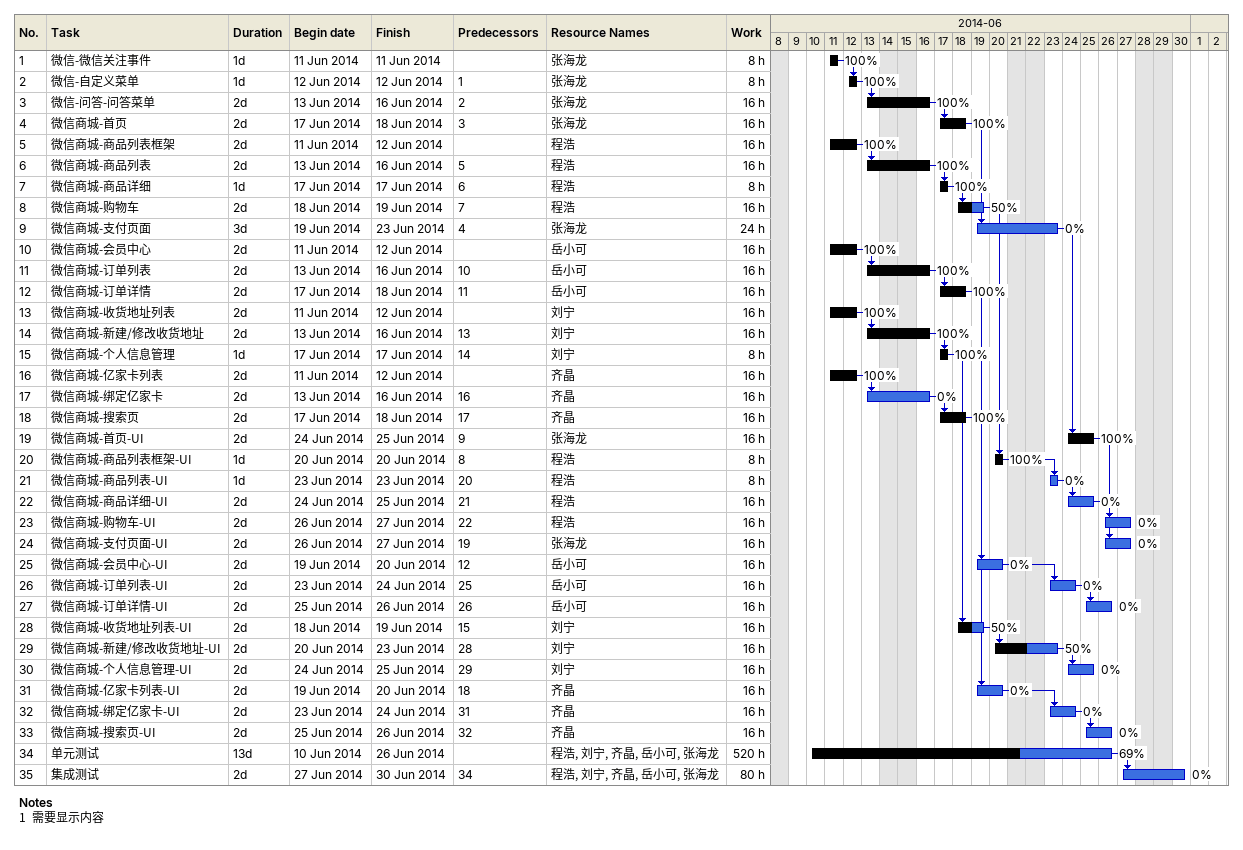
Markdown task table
| ID | Task | Duration | Start | Finish | Predecessors | Resources | % complete | Work (h) |
|---|---|---|---|---|---|---|---|---|
| 1 | 微信-微信关注事件 | 1d | 2014-06-11 | 2014-06-11 |  | 张海龙 | 100 | 8 |
| 2 | 微信-自定义菜单 | 1d | 2014-06-12 | 2014-06-12 | 1 | 张海龙 | 100 | 8 |
| 3 | 微信-问答-问答菜单 | 2d | 2014-06-13 | 2014-06-16 | 2 | 张海龙 | 100 | 16 |
| 4 | 微信商城-首页 | 2d | 2014-06-17 | 2014-06-18 | 3 | 张海龙 | 100 | 16 |
| 5 | 微信商城-商品列表框架 | 2d | 2014-06-11 | 2014-06-12 |  | 程浩 | 100 | 16 |
| 6 | 微信商城-商品列表 | 2d | 2014-06-13 | 2014-06-16 | 5 | 程浩 | 100 | 16 |
| 7 | 微信商城-商品详细 | 1d | 2014-06-17 | 2014-06-17 | 6 | 程浩 | 100 | 8 |
| 8 | 微信商城-购物车 | 2d | 2014-06-18 | 2014-06-19 | 7 | 程浩 | 50 | 16 |
| 9 | 微信商城-支付页面 | 3d | 2014-06-19 | 2014-06-23 | 4 | 张海龙 | 0 | 24 |
| 10 | 微信商城-会员中心 | 2d | 2014-06-11 | 2014-06-12 |  | 岳小可 | 100 | 16 |
| 11 | 微信商城-订单列表 | 2d | 2014-06-13 | 2014-06-16 | 10 | 岳小可 | 100 | 16 |
| 12 | 微信商城-订单详情 | 2d | 2014-06-17 | 2014-06-18 | 11 | 岳小可 | 100 | 16 |
| 13 | 微信商城-收货地址列表 | 2d | 2014-06-11 | 2014-06-12 |  | 刘宁 | 100 | 16 |
| 14 | 微信商城-新建/修改收货地址 | 2d | 2014-06-13 | 2014-06-16 | 13 | 刘宁 | 100 | 16 |
| 15 | 微信商城-个人信息管理 | 1d | 2014-06-17 | 2014-06-17 | 14 | 刘宁 | 100 | 8 |
| 16 | 微信商城-亿家卡列表 | 2d | 2014-06-11 | 2014-06-12 |  | 齐晶 | 100 | 16 |
| 17 | 微信商城-绑定亿家卡 | 2d | 2014-06-13 | 2014-06-16 | 16 | 齐晶 | 0 | 16 |
| 18 | 微信商城-搜索页 | 2d | 2014-06-17 | 2014-06-18 | 17 | 齐晶 | 100 | 16 |
| 19 | 微信商城-首页-UI | 2d | 2014-06-24 | 2014-06-25 | 9 | 张海龙 | 100 | 16 |
| 20 | 微信商城-商品列表框架-UI | 1d | 2014-06-20 | 2014-06-20 | 8 | 程浩 | 100 | 8 |
| 21 | 微信商城-商品列表-UI | 1d | 2014-06-23 | 2014-06-23 | 20 | 程浩 | 0 | 8 |
| 22 | 微信商城-商品详细-UI | 2d | 2014-06-24 | 2014-06-25 | 21 | 程浩 | 0 | 16 |
| 23 | 微信商城-购物车-UI | 2d | 2014-06-26 | 2014-06-27 | 22 | 程浩 | 0 | 16 |
| 24 | 微信商城-支付页面-UI | 2d | 2014-06-26 | 2014-06-27 | 19 | 张海龙 | 0 | 16 |
| 25 | 微信商城-会员中心-UI | 2d | 2014-06-19 | 2014-06-20 | 12 | 岳小可 | 0 | 16 |
| 26 | 微信商城-订单列表-UI | 2d | 2014-06-23 | 2014-06-24 | 25 | 岳小可 | 0 | 16 |
| 27 | 微信商城-订单详情-UI | 2d | 2014-06-25 | 2014-06-26 | 26 | 岳小可 | 0 | 16 |
| 28 | 微信商城-收货地址列表-UI | 2d | 2014-06-18 | 2014-06-19 | 15 | 刘宁 | 50 | 16 |
| 29 | 微信商城-新建/修改收货地址-UI | 2d | 2014-06-20 | 2014-06-23 | 28 | 刘宁 | 50 | 16 |
| 30 | 微信商城-个人信息管理-UI | 2d | 2014-06-24 | 2014-06-25 | 29 | 刘宁 | 0 | 16 |
| 31 | 微信商城-亿家卡列表-UI | 2d | 2014-06-19 | 2014-06-20 | 18 | 齐晶 | 0 | 16 |
| 32 | 微信商城-绑定亿家卡-UI | 2d | 2014-06-23 | 2014-06-24 | 31 | 齐晶 | 0 | 16 |
| 33 | 微信商城-搜索页-UI | 2d | 2014-06-25 | 2014-06-26 | 32 | 齐晶 | 0 | 16 |
| 34 | 单元测试 | 13d | 2014-06-10 | 2014-06-26 |  | 程浩, 刘宁, 齐晶, 岳小可, 张海龙 | 69 | 520 |
| 35 | 集成测试 | 2d | 2014-06-27 | 2014-06-30 | 34 | 程浩, 刘宁, 齐晶, 岳小可, 张海龙 | 0 | 80 |

Notes
- 1: 需要显示内容
